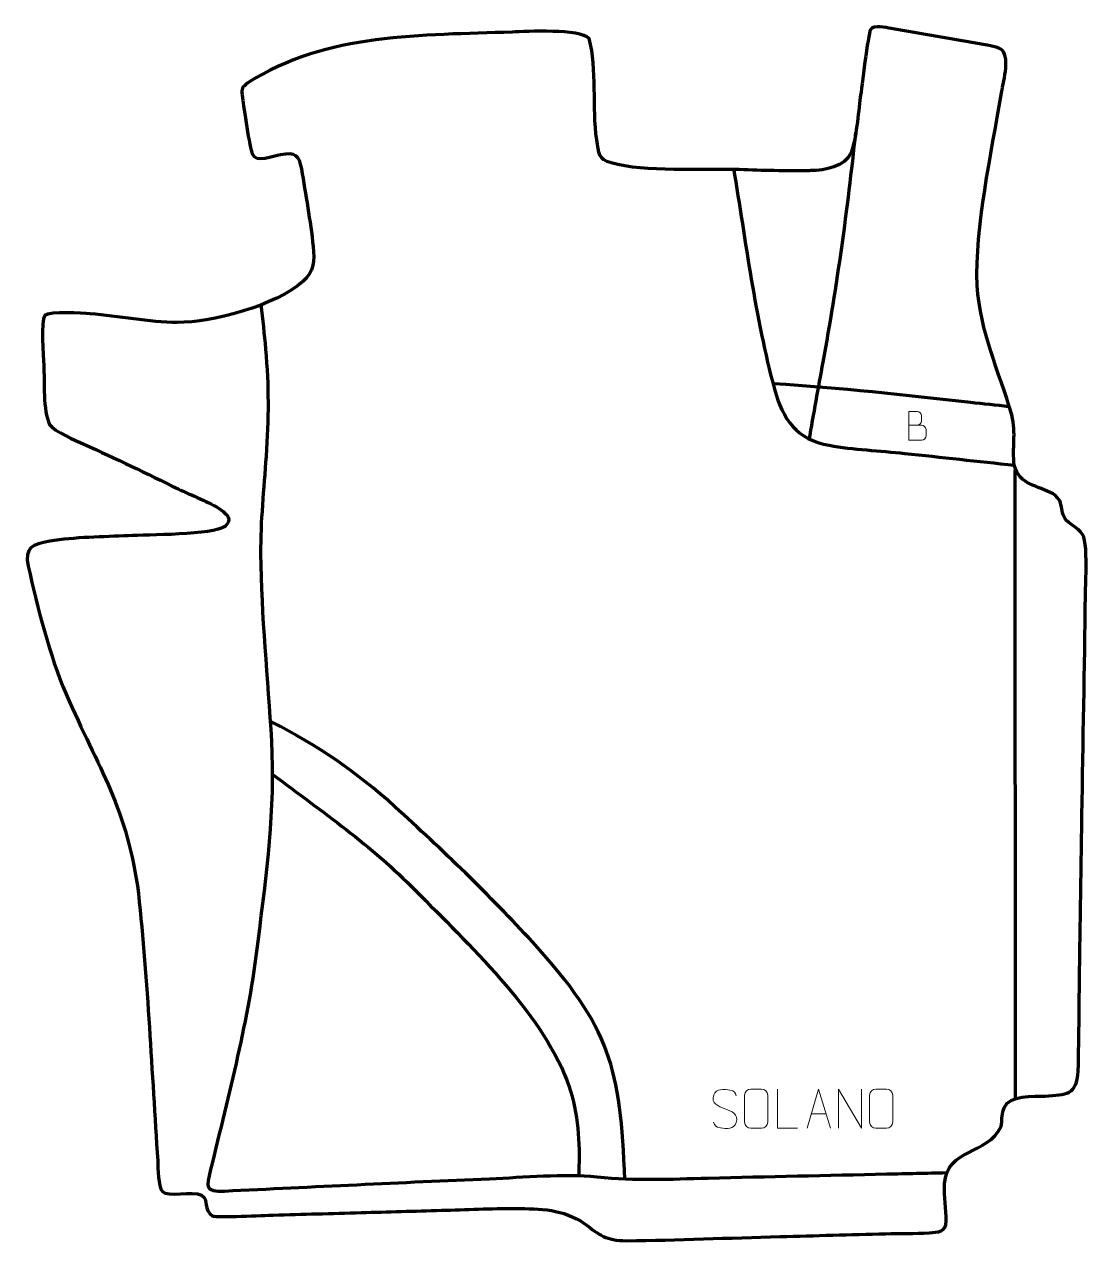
# Model space of a CAD drawing. Header units: millimetres. Extents: x -311 to 369, y -410 to 368.
import ezdxf

# ---------------------------------------------------------------- set-up
doc = ezdxf.new("R2010")
doc.units = ezdxf.units.MM
doc.header["$MEASUREMENT"] = 0
doc.layers.add('layer 2', color=7, linetype='Continuous')
doc.layers.add('layer 3', color=7, linetype='Continuous')

msp = doc.modelspace()

# ---------------------------------------------------------------- linework, layer by layer
at = {"layer": 'layer 2', "color": 142, "lineweight": 158}
for points, knots in [([(220.7709, 299.4723), (215.4616, 249.5735), (208.9532, 201.6071), (199.83, 152.236), (199.83, 152.236), (196.7587, 135.6162), (193.8125, 119.0161), (190.9372, 102.3617)], [0, 0, 0, 0, 0.33333333, 0.33333333, 0.33333333, 0.33333333, 1, 1, 1, 1]), ([(142.6463, 276.4407), (150.5913, 229.3098), (156.3532, 180.9634), (168.9207, 134.8133), (168.9207, 134.8133), (174.1448, 115.6296), (183.3688, 102.5859), (203.8744, 98.9566), (203.8744, 98.9566), (219.2898, 96.2282), (236.5077, 95.5028), (252.2743, 93.8032), (252.2743, 93.8032), (275.6999, 91.2781), (299.1267, 88.7628), (322.5529, 86.2431)], [0, 0, 0, 0, 0.2, 0.2, 0.2, 0.2, 0.4, 0.4, 0.4, 0.4, 0.6, 0.6, 0.6, 0.6, 1, 1, 1, 1]), ([(278.8754, -366.7658), (266.1745, -367.0524), (253.4737, -367.3391), (240.773, -367.6257), (240.773, -367.6257), (202.6706, -368.4857), (164.5682, -369.3456), (126.4658, -370.2056), (126.4658, -370.2056), (101.8022, -370.9262), (80.2537, -371.9175), (55.4871, -369.4824), (55.4871, -369.4824), (33.5236, -367.3231), (8.744, -369.6958), (-13.4835, -370.6424), (-13.4835, -370.6424), (-70.0648, -373.0615), (-126.5932, -375.8423), (-183.1588, -378.5367), (-183.1588, -378.5367), (-195.7584, -379.0081), (-194.3793, -376.1306), (-191.7825, -364.5525), (-191.7825, -364.5525), (-179.8798, -315.3156), (-167.6032, -269.2495), (-161.5448, -218.6664), (-161.5448, -218.6664), (-156.1714, -174.4025), (-150.5024, -135.05), (-152.8705, -90.0834), (-152.8705, -90.0834), (-155.1164, -50.4844), (-159.4598, -10.0672), (-159.7793, 29.5016), (-159.7793, 29.5016), (-159.9469, 50.2501), (-157.6753, 71.3436), (-156.2715, 92.058), (-156.2715, 92.058), (-154.6477, 116.2759), (-154.4267, 136.3245), (-156.6197, 160.5639), (-156.6197, 160.5639), (-157.4742, 170.0076), (-158.5357, 179.4345), (-159.533, 188.8641)], [0, 0, 0, 0, 0.07692308, 0.07692308, 0.07692308, 0.07692308, 0.15384615, 0.15384615, 0.15384615, 0.15384615, 0.23076923, 0.23076923, 0.23076923, 0.23076923, 0.30769231, 0.30769231, 0.30769231, 0.30769231, 0.38461538, 0.38461538, 0.38461538, 0.38461538, 0.46153846, 0.46153846, 0.46153846, 0.46153846, 0.53846154, 0.53846154, 0.53846154, 0.53846154, 0.61538462, 0.61538462, 0.61538462, 0.61538462, 0.69230769, 0.69230769, 0.69230769, 0.69230769, 0.76923077, 0.76923077, 0.76923077, 0.76923077, 0.84615385, 0.84615385, 0.84615385, 0.84615385, 1, 1, 1, 1]), ([(168.3302, 138.498), (210.4883, 136.1649), (252.3732, 131.0144), (294.3355, 126.5276), (294.3355, 126.5276), (302.5344, 125.652), (310.7332, 124.7763), (318.932, 123.9)], [0, 0, 0, 0, 0.33333333, 0.33333333, 0.33333333, 0.33333333, 1, 1, 1, 1]), ([(73.1224, -371.4095), (70.4069, -299.1689), (63.8964, -273.799), (14.14, -219.1189), (14.14, -219.1189), (-13.0247, -189.2663), (-44.1485, -159.5744), (-74.0375, -132.388), (-74.0375, -132.388), (-98.7317, -109.9911), (-123.0511, -93.3688), (-152.7387, -78.2315), (-152.7387, -78.2315), (-152.7387, -78.2315), (-153.6274, -77.7798), (-153.6274, -77.7798)], [0, 0, 0, 0, 0.2, 0.2, 0.2, 0.2, 0.4, 0.4, 0.4, 0.4, 0.6, 0.6, 0.6, 0.6, 1, 1, 1, 1]), ([(-152.5143, -111.5718), (-120.1892, -135.8886), (-89.4539, -156.8076), (-60.8576, -185.9711), (-60.8576, -185.9711), (-27.8807, -219.6021), (19.2107, -263.1972), (35.9931, -307.4437), (35.9931, -307.4437), (42.9395, -326.0064), (44.255, -343.0797), (43.7315, -362.7148), (43.7315, -362.7148), (43.6812, -364.4672), (43.6451, -366.2167), (43.619, -367.9695)], [0, 0, 0, 0, 0.2, 0.2, 0.2, 0.2, 0.4, 0.4, 0.4, 0.4, 0.6, 0.6, 0.6, 0.6, 1, 1, 1, 1])]:
    msp.add_open_spline(points, degree=3, knots=knots, dxfattribs=at)
msp.add_open_spline([(322.7453, 83.0118), (322.7453, 83.0118), (322.9742, -319.439), (322.9742, -319.439)], degree=3, dxfattribs=at)
at = {"layer": 'layer 3', "color": 22, "lineweight": 158}
msp.add_open_spline([(-171.8219, 323.2523), (-172.2596, 327.4741), (-171.834, 328.0473), (-168.1352, 330.956), (-168.1352, 330.956), (-118.1962, 363.0106), (-56.1977, 361.354), (0.9889, 363.4539), (0.9889, 363.4539), (10.2572, 363.797), (44.516, 365.6949), (50.2879, 359.2884), (50.2879, 359.2884), (55.5999, 339.6478), (52.0739, 314.9384), (55.103, 294.5455), (55.103, 294.5455), (56.3892, 285.8859), (56.2041, 281.9863), (64.367, 279.6857), (64.367, 279.6857), (86.1954, 273.5335), (122.0312, 276.2309), (146.305, 275.3925), (146.305, 275.3925), (161.2405, 274.8765), (176.3071, 274.4764), (191.2588, 274.7385), (191.2588, 274.7385), (191.2588, 274.7385), (192.2171, 274.7553), (192.2171, 274.7553), (192.2171, 274.7553), (200.9389, 274.9676), (214.2653, 277.0299), (217.8961, 286.2725), (217.8961, 286.2725), (221.1919, 294.6626), (222.4923, 311.9124), (223.8355, 321.5901), (223.8355, 321.5901), (224.6096, 327.2384), (228.8751, 362.5512), (230.2538, 364.8853), (230.2538, 364.8853), (232.3378, 368.4138), (240.2843, 366.3466), (243.537, 365.771), (243.537, 365.771), (263.1144, 362.293), (282.9681, 359.123), (302.4702, 355.4772), (302.4702, 355.4772), (305.1571, 354.9749), (312.8862, 353.8478), (314.6635, 351.8719), (314.6635, 351.8719), (319.7107, 346.2606), (315.1772, 330.8578), (313.9681, 323.3046), (313.9681, 323.3046), (307.7079, 285.3549), (297.1943, 239.2092), (298.6305, 201.1455), (298.6305, 201.1455), (300.6225, 171.4286), (312.4652, 146.4239), (320.7512, 118.538), (320.7512, 118.538), (323.7792, 105.6359), (320.838, 97.7314), (322.3754, 86.2439), (322.3754, 86.2439), (325.5333, 73.2665), (337.3254, 73.4572), (347.2351, 67.8556), (347.2351, 67.8556), (356.0972, 62.2028), (349.1556, 54.782), (359.0179, 48.2173), (359.0179, 48.2173), (366.1514, 43.4689), (367.4221, 41.3463), (368.0563, 32.3944), (368.0563, 32.3944), (368.6914, 23.4287), (368.0375, 12.3044), (367.9214, 3.0809), (367.9214, 3.0809), (367.3299, -43.8898), (366.3648, -90.856), (365.646, -137.825), (365.646, -137.825), (365.2662, -162.89), (364.8862, -187.955), (364.5064, -213.0199), (364.5064, -213.0199), (364.4102, -219.3655), (364.3141, -225.7111), (364.2179, -232.0567), (364.2179, -232.0567), (363.8823, -255.2144), (363.8955, -278.3888), (363.2417, -301.5397), (363.2417, -301.5397), (362.5385, -317.0898), (355.6543, -316.5057), (342.0903, -317.5156), (342.0903, -317.5156), (334.9582, -317.7536), (319.0105, -317.0042), (315.8095, -324.9993), (315.8095, -324.9993), (313.6984, -330.7729), (315.0156, -333.11), (313.8735, -336.9813), (313.8735, -336.9813), (305.2305, -355.5878), (279.3846, -350.4687), (277.7298, -373.8261), (277.7298, -373.8261), (277.3317, -382.1811), (279.0077, -389.7739), (278.7768, -397.6043), (278.7768, -397.6043), (278.5666, -404.735), (273.8706, -404.6924), (267.7942, -405.0787), (267.7942, -405.0787), (258.8399, -405.6481), (249.0898, -405.4331), (239.9893, -405.6694), (239.9893, -405.6694), (217.4852, -406.2534), (194.9821, -406.8721), (172.4783, -407.4654), (172.4783, -407.4654), (139.8883, -408.3346), (106.938, -409.7703), (74.3837, -410.1032), (74.3837, -410.1032), (60.5357, -410.0401), (57.4181, -406.5496), (47.1569, -399.1129), (47.1569, -399.1129), (33.8808, -389.7547), (18.8956, -389.6693), (3.2728, -389.5118), (3.2728, -389.5118), (-12.318, -389.3546), (-28.6437, -390.2354), (-44.307, -390.6773), (-44.307, -390.6773), (-61.4454, -391.1608), (-78.5839, -391.6443), (-95.7223, -392.1278), (-95.7223, -392.1278), (-114.4477, -392.6561), (-133.173, -393.1844), (-151.8984, -393.7127), (-151.8984, -393.7127), (-157.1547, -393.893), (-188.234, -395.4226), (-190.5102, -394.3299), (-190.5102, -394.3299), (-197.3202, -390.3509), (-192.4812, -383.8529), (-197.8909, -380.9261), (-197.8909, -380.9261), (-203.4884, -377.8976), (-219.6536, -382.4641), (-222.8524, -378.6724), (-222.8524, -378.6724), (-225.7857, -375.1953), (-225.5235, -363.9704), (-225.8544, -359.0627), (-225.8544, -359.0627), (-229.6646, -302.229), (-232.0908, -244.5678), (-238.1626, -187.9786), (-238.1626, -187.9786), (-244.9685, -134.1914), (-263.739, -107.6874), (-284.5165, -60.3366), (-284.5165, -60.3366), (-295.3258, -34.6118), (-302.6269, -5.7171), (-308.715, 21.5135), (-308.715, 21.5135), (-311.2036, 33.6622), (-306.1613, 35.6705), (-294.9154, 37.6074), (-294.9154, 37.6074), (-279.0753, 40.2555), (-260.7105, 40.2601), (-244.4787, 41.128), (-244.4787, 41.128), (-232.8691, 41.64), (-190.3269, 41.5803), (-182.756, 47.0697), (-182.756, 47.0697), (-178.0323, 51.5118), (-181.1865, 54.6844), (-185.5018, 57.745), (-185.5018, 57.745), (-192.298, 62.5654), (-204.7225, 67.0786), (-212.7246, 71.015), (-212.7246, 71.015), (-232.94, 80.9612), (-252.5536, 90.4688), (-273.1389, 99.6826), (-273.1389, 99.6826), (-278.7172, 102.1795), (-291.7056, 107.6172), (-295.061, 112.2778), (-295.061, 112.2778), (-299.4512, 121.1903), (-298.1462, 139.7689), (-298.7819, 150.3008), (-298.7819, 150.3008), (-299.1204, 155.9072), (-300.677, 178.2328), (-298.1507, 182.0623), (-298.1507, 182.0623), (-294.5965, 184.7627), (-274.2218, 183.6447), (-268.9664, 183.2161), (-268.9664, 183.2161), (-250.9471, 181.6641), (-231.1098, 177.6358), (-213.3342, 177.5669), (-213.3342, 177.5669), (-190.3794, 177.6318), (-150.2407, 188.4254), (-132.9061, 203.8088), (-132.9061, 203.8088), (-125.7702, 210.1415), (-125.4454, 217.1096), (-126.3391, 226.195), (-126.3391, 226.195), (-128.1785, 242.6921), (-131.1775, 259.4152), (-133.8251, 275.8303), (-133.8251, 275.8303), (-135.8048, 285.1126), (-137.5117, 286.7199), (-147.2087, 285.0851), (-147.2087, 285.0851), (-151.8907, 284.2957), (-162.8413, 279.6646), (-165.3656, 285.4523), (-165.3656, 285.4523), (-166.982, 289.1584), (-170.8649, 315.4346), (-171.5787, 321.0672), (-171.5787, 321.0672), (-171.5787, 321.0672), (-171.6229, 321.4358), (-171.6229, 321.4358), (-171.6229, 321.4358), (-171.6229, 321.4358), (-171.8219, 323.2523), (-171.8219, 323.2523)], degree=3, knots=[0, 0, 0, 0, 0.01492537, 0.01492537, 0.01492537, 0.01492537, 0.02985075, 0.02985075, 0.02985075, 0.02985075, 0.04477612, 0.04477612, 0.04477612, 0.04477612, 0.05970149, 0.05970149, 0.05970149, 0.05970149, 0.07462687, 0.07462687, 0.07462687, 0.07462687, 0.08955224, 0.08955224, 0.08955224, 0.08955224, 0.10447761, 0.10447761, 0.10447761, 0.10447761, 0.11940299, 0.11940299, 0.11940299, 0.11940299, 0.13432836, 0.13432836, 0.13432836, 0.13432836, 0.14925373, 0.14925373, 0.14925373, 0.14925373, 0.1641791, 0.1641791, 0.1641791, 0.1641791, 0.17910448, 0.17910448, 0.17910448, 0.17910448, 0.19402985, 0.19402985, 0.19402985, 0.19402985, 0.20895522, 0.20895522, 0.20895522, 0.20895522, 0.2238806, 0.2238806, 0.2238806, 0.2238806, 0.23880597, 0.23880597, 0.23880597, 0.23880597, 0.25373134, 0.25373134, 0.25373134, 0.25373134, 0.26865672, 0.26865672, 0.26865672, 0.26865672, 0.28358209, 0.28358209, 0.28358209, 0.28358209, 0.29850746, 0.29850746, 0.29850746, 0.29850746, 0.31343284, 0.31343284, 0.31343284, 0.31343284, 0.32835821, 0.32835821, 0.32835821, 0.32835821, 0.34328358, 0.34328358, 0.34328358, 0.34328358, 0.35820896, 0.35820896, 0.35820896, 0.35820896, 0.37313433, 0.37313433, 0.37313433, 0.37313433, 0.3880597, 0.3880597, 0.3880597, 0.3880597, 0.40298507, 0.40298507, 0.40298507, 0.40298507, 0.41791045, 0.41791045, 0.41791045, 0.41791045, 0.43283582, 0.43283582, 0.43283582, 0.43283582, 0.44776119, 0.44776119, 0.44776119, 0.44776119, 0.46268657, 0.46268657, 0.46268657, 0.46268657, 0.47761194, 0.47761194, 0.47761194, 0.47761194, 0.49253731, 0.49253731, 0.49253731, 0.49253731, 0.50746269, 0.50746269, 0.50746269, 0.50746269, 0.52238806, 0.52238806, 0.52238806, 0.52238806, 0.53731343, 0.53731343, 0.53731343, 0.53731343, 0.55223881, 0.55223881, 0.55223881, 0.55223881, 0.56716418, 0.56716418, 0.56716418, 0.56716418, 0.58208955, 0.58208955, 0.58208955, 0.58208955, 0.59701493, 0.59701493, 0.59701493, 0.59701493, 0.6119403, 0.6119403, 0.6119403, 0.6119403, 0.62686567, 0.62686567, 0.62686567, 0.62686567, 0.64179104, 0.64179104, 0.64179104, 0.64179104, 0.65671642, 0.65671642, 0.65671642, 0.65671642, 0.67164179, 0.67164179, 0.67164179, 0.67164179, 0.68656716, 0.68656716, 0.68656716, 0.68656716, 0.70149254, 0.70149254, 0.70149254, 0.70149254, 0.71641791, 0.71641791, 0.71641791, 0.71641791, 0.73134328, 0.73134328, 0.73134328, 0.73134328, 0.74626866, 0.74626866, 0.74626866, 0.74626866, 0.76119403, 0.76119403, 0.76119403, 0.76119403, 0.7761194, 0.7761194, 0.7761194, 0.7761194, 0.79104478, 0.79104478, 0.79104478, 0.79104478, 0.80597015, 0.80597015, 0.80597015, 0.80597015, 0.82089552, 0.82089552, 0.82089552, 0.82089552, 0.8358209, 0.8358209, 0.8358209, 0.8358209, 0.85074627, 0.85074627, 0.85074627, 0.85074627, 0.86567164, 0.86567164, 0.86567164, 0.86567164, 0.88059701, 0.88059701, 0.88059701, 0.88059701, 0.89552239, 0.89552239, 0.89552239, 0.89552239, 0.91044776, 0.91044776, 0.91044776, 0.91044776, 0.92537313, 0.92537313, 0.92537313, 0.92537313, 0.94029851, 0.94029851, 0.94029851, 0.94029851, 0.95522388, 0.95522388, 0.95522388, 0.95522388, 0.97014925, 0.97014925, 0.97014925, 0.97014925, 1, 1, 1, 1], dxfattribs=at)
at = {"layer": 'layer 3', "color": 250, "lineweight": 9}
for points, knots in [([(254.948, 111.8338), (257.6385, 111.8341), (260.291, 111.8341), (262.982, 111.8338), (262.982, 111.8338), (264.4428, 111.821), (265.8651, 110.5373), (265.8651, 109.0217), (265.8651, 109.0217), (265.8648, 108.1872), (265.8648, 105.9324), (265.8651, 105.0976), (265.8651, 105.0976), (265.8782, 103.7238), (264.7379, 102.2347), (263.0212, 102.2472), (263.0212, 102.2472), (260.3299, 102.2474), (257.6388, 102.2474), (254.948, 102.2472), (254.948, 102.2472), (254.948, 108.398), (254.948, 114.5485), (254.948, 120.6988), (254.948, 120.6988), (256.7032, 120.6988), (258.4587, 120.6988), (260.2143, 120.6988), (260.2143, 120.6988), (261.4571, 120.7119), (263.0076, 119.2991), (263.0207, 117.848), (263.0207, 117.848), (263.0204, 116.3203), (263.0204, 116.2123), (263.0207, 114.6843), (263.0207, 114.6843), (263.0335, 113.1565), (261.6622, 111.821), (260.1759, 111.8338)], [0, 0, 0, 0, 0.09090909, 0.09090909, 0.09090909, 0.09090909, 0.18181818, 0.18181818, 0.18181818, 0.18181818, 0.27272727, 0.27272727, 0.27272727, 0.27272727, 0.36363636, 0.36363636, 0.36363636, 0.36363636, 0.45454545, 0.45454545, 0.45454545, 0.45454545, 0.54545455, 0.54545455, 0.54545455, 0.54545455, 0.63636364, 0.63636364, 0.63636364, 0.63636364, 0.72727273, 0.72727273, 0.72727273, 0.72727273, 0.81818182, 0.81818182, 0.81818182, 0.81818182, 1, 1, 1, 1]), ([(137.1983, -325.6187), (132.95, -324.1483), (128.0419, -322.3525), (130.047, -316.8322), (130.047, -316.8322), (131.5505, -312.6923), (136.7641, -313.0808), (140.3677, -313.6819), (140.3677, -313.6819), (143.2283, -314.1591), (144.093, -315.3723), (144.4036, -317.4564)], [0, 0, 0, 0, 0.25, 0.25, 0.25, 0.25, 0.5, 0.5, 0.5, 0.5, 1, 1, 1, 1]), ([(153.6788, -313.1422), (156.0045, -313.1422), (158.3306, -313.1422), (160.6567, -313.1422), (160.6567, -313.1422), (162.6033, -313.1066), (164.5947, -314.5982), (164.6214, -317.0358), (164.6214, -317.0358), (164.621, -322.7827), (164.621, -328.53), (164.6214, -334.2777), (164.6214, -334.2777), (164.4816, -336.6011), (162.8044, -338.0807), (160.6567, -338.0915), (160.6567, -338.0915), (158.3248, -338.0911), (155.9929, -338.0911), (153.6614, -338.0915), (153.6614, -338.0915), (151.7364, -338.1969), (149.7643, -336.3124), (149.7755, -334.2951), (149.7755, -334.2951), (149.7758, -328.525), (149.7758, -322.7553), (149.7755, -316.986), (149.7755, -316.986), (149.7797, -314.8479), (151.5264, -313.1287), (153.6788, -313.1422)], [0, 0, 0, 0, 0.11111111, 0.11111111, 0.11111111, 0.11111111, 0.22222222, 0.22222222, 0.22222222, 0.22222222, 0.33333333, 0.33333333, 0.33333333, 0.33333333, 0.44444444, 0.44444444, 0.44444444, 0.44444444, 0.55555556, 0.55555556, 0.55555556, 0.55555556, 0.66666667, 0.66666667, 0.66666667, 0.66666667, 0.77777778, 0.77777778, 0.77777778, 0.77777778, 1, 1, 1, 1]), ([(183.6729, -338.0955), (183.6729, -338.0955), (170.7238, -338.0955), (170.7238, -338.0955), (170.7238, -338.0955), (170.7238, -338.0955), (170.7238, -313.1419), (170.7238, -313.1419)], [0, 0, 0, 0, 0.33333333, 0.33333333, 0.33333333, 0.33333333, 1, 1, 1, 1]), ([(189.7279, -338.0954), (189.7279, -338.0954), (197.0989, -313.1419), (197.0989, -313.1419), (197.0989, -313.1419), (197.0989, -313.1419), (204.6688, -338.0954), (204.6688, -338.0954)], [0, 0, 0, 0, 0.33333333, 0.33333333, 0.33333333, 0.33333333, 1, 1, 1, 1]), ([(209.871, -338.0954), (209.871, -338.0954), (209.871, -313.1419), (209.871, -313.1419), (209.871, -313.1419), (209.871, -313.1419), (224.5258, -338.0954), (224.5258, -338.0954), (224.5258, -338.0954), (224.5258, -338.0954), (224.5258, -313.1419), (224.5258, -313.1419)], [0, 0, 0, 0, 0.25, 0.25, 0.25, 0.25, 0.5, 0.5, 0.5, 0.5, 1, 1, 1, 1]), ([(233.6788, -313.1422), (236.0045, -313.1422), (238.3306, -313.1422), (240.6567, -313.1422), (240.6567, -313.1422), (242.6033, -313.1066), (244.5947, -314.5982), (244.6214, -317.0358), (244.6214, -317.0358), (244.621, -322.7827), (244.621, -328.53), (244.6214, -334.2777), (244.6214, -334.2777), (244.4816, -336.6011), (242.8044, -338.0807), (240.6567, -338.0915), (240.6567, -338.0915), (238.3248, -338.0911), (235.9929, -338.0911), (233.6614, -338.0915), (233.6614, -338.0915), (231.7364, -338.1969), (229.7643, -336.3124), (229.7755, -334.2951), (229.7755, -334.2951), (229.7758, -328.525), (229.7758, -322.7553), (229.7755, -316.986), (229.7755, -316.986), (229.7797, -314.8479), (231.5264, -313.1287), (233.6788, -313.1422)], [0, 0, 0, 0, 0.11111111, 0.11111111, 0.11111111, 0.11111111, 0.22222222, 0.22222222, 0.22222222, 0.22222222, 0.33333333, 0.33333333, 0.33333333, 0.33333333, 0.44444444, 0.44444444, 0.44444444, 0.44444444, 0.55555556, 0.55555556, 0.55555556, 0.55555556, 0.66666667, 0.66666667, 0.66666667, 0.66666667, 0.77777778, 0.77777778, 0.77777778, 0.77777778, 1, 1, 1, 1]), ([(137.1983, -325.6188), (141.2169, -327.2655), (146.2464, -329.1538), (144.4124, -334.5141), (144.4124, -334.5141), (142.9526, -338.7805), (138.0418, -338.5238), (134.3157, -337.9691), (134.3157, -337.9691), (131.5657, -337.5593), (130.3448, -336.3458), (129.9668, -334.2336)], [0, 0, 0, 0, 0.25, 0.25, 0.25, 0.25, 0.5, 0.5, 0.5, 0.5, 1, 1, 1, 1])]:
    msp.add_open_spline(points, degree=3, knots=knots, dxfattribs=at)
msp.add_open_spline([(192.4505, -328.846), (192.4505, -328.846), (201.9462, -328.846), (201.9462, -328.846)], degree=3, dxfattribs=at)

doc.saveas('drawing.dxf')
